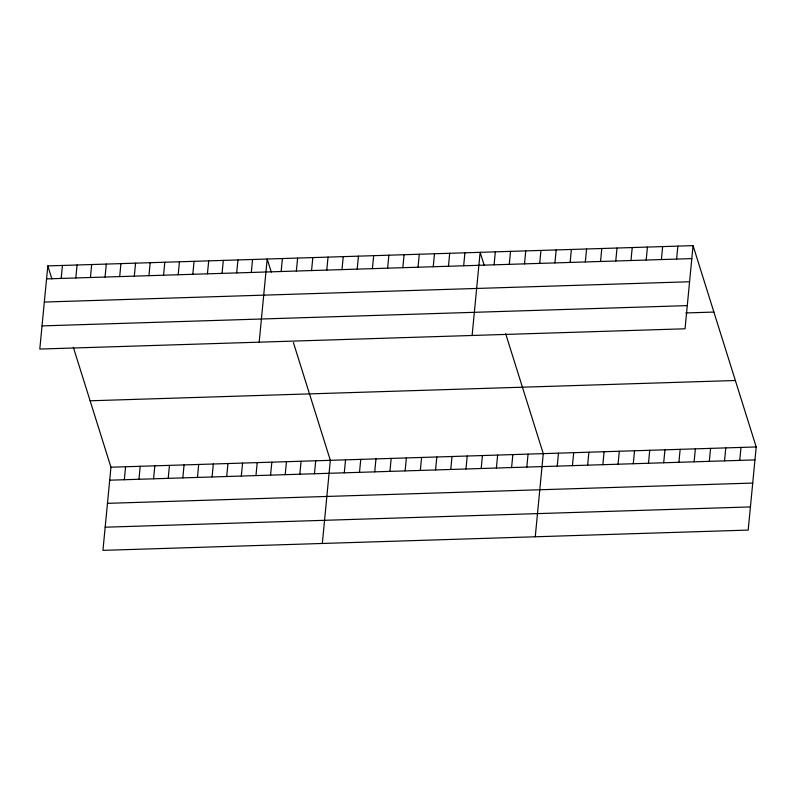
<?xml version="1.0" encoding="UTF-8"?>
<svg xmlns="http://www.w3.org/2000/svg" width="796" height="796" viewBox="0 0 796 796"><rect width="100%" height="100%" fill="white"/><g stroke="black" fill="none" stroke-linecap="round" stroke-linejoin="round"><path stroke-width="1.19" d="M47.81 265.914L39.8 349.056L685.048 328.788L693.057 245.636L47.81 265.914L51.899 278.968M61.183 278.431L62.436 265.456M75.809 277.973L77.053 264.998M90.436 277.505L91.679 264.541M105.062 277.048L106.306 264.083M119.689 276.59L120.932 263.615M73.341 347.315L110.952 467.212L102.943 550.364L748.19 530.086L756.2 446.944L693.057 245.636M134.315 276.132L135.559 263.158M124.325 479.729L125.579 466.755M148.942 275.675L150.185 262.7M138.952 479.272L140.196 466.297M163.558 275.207L164.812 262.242M153.578 478.804L154.822 465.839M178.185 274.749L179.438 261.785M168.205 478.346L169.449 465.381M192.811 274.292L194.065 261.317M182.831 477.889L184.075 464.914M207.438 273.834L208.691 260.859M197.458 477.431L198.701 464.456M222.064 273.376L223.318 260.401M212.084 476.973L213.328 463.998M236.691 272.909L237.944 259.944M226.701 476.515L227.954 463.541M251.317 272.451L252.561 259.486M241.327 476.048L242.581 463.083M259.188 342.171L267.187 259.018L271.287 272.073M255.954 475.59L257.207 462.615M281.147 271.516L282.401 258.541M270.58 475.132L271.834 462.158M296.361 271.038L297.614 258.063M285.207 474.675L286.46 461.7M311.574 270.56L312.818 257.586M299.833 474.217L301.087 461.242M326.778 270.083L328.032 257.108M314.46 473.749L315.714 460.785M341.991 269.605L343.235 256.63M322.33 543.469L330.33 460.327L293.396 342.559M357.195 269.128L358.449 256.153M344.29 472.814L345.544 459.839M372.409 268.65L373.662 255.675M359.503 472.336L360.757 459.362M387.622 268.172L388.866 255.198M374.717 471.859L375.961 458.884M402.826 267.695L404.079 254.72M389.921 471.381L391.174 458.406M418.039 267.217L419.283 254.242M405.134 470.904L406.378 457.929M433.243 266.74L434.497 253.765M420.338 470.426L421.591 457.451M448.456 266.262L449.7 253.287M435.551 469.948L436.805 456.974M463.67 265.784L464.914 252.81M450.765 469.471L452.009 456.496M472.118 335.474L480.127 252.332L484.217 265.376M465.968 468.993L467.222 456.018M494.087 264.829L495.331 251.854M481.182 468.516L482.426 455.541M509.291 264.352L510.544 251.377M496.386 468.038L497.639 455.063M524.504 263.874L525.748 250.899M511.599 467.56L512.853 454.586M539.718 263.386L540.962 250.422M526.813 467.083L528.056 454.108M554.921 262.909L556.175 249.944M535.26 536.773L543.27 453.63L505.659 333.733M570.135 262.431L571.379 249.466M557.23 466.128L558.474 453.153M585.339 261.954L586.592 248.989M572.433 465.65L573.687 452.675M600.552 261.476L601.796 248.511M587.647 465.172L588.891 452.198M615.756 260.998L617.009 248.034M602.861 464.695L604.104 451.72M630.969 260.521L632.223 247.556M618.064 464.217L619.318 451.242M646.183 260.043L647.427 247.078M633.278 463.73L634.521 450.765M661.386 259.566L662.64 246.601M648.481 463.252L649.735 450.287M676.6 259.088L677.844 246.123M663.695 462.775L664.939 449.81M678.908 462.297L680.152 449.332M694.112 461.819L695.366 448.854M709.326 461.342L710.569 448.377M724.529 460.864L725.783 447.899M739.743 460.387L740.986 447.422M46.556 278.889L691.804 258.61M44.327 302.042L689.575 281.764M42.029 325.902L687.276 305.624M685.814 312.947L713.893 312.072M90.107 400.786L735.365 380.508M110.952 467.212L756.2 446.944M109.699 480.187L754.946 459.909M107.47 503.341L752.717 483.072M105.172 527.201L750.419 506.923"/></g></svg>
